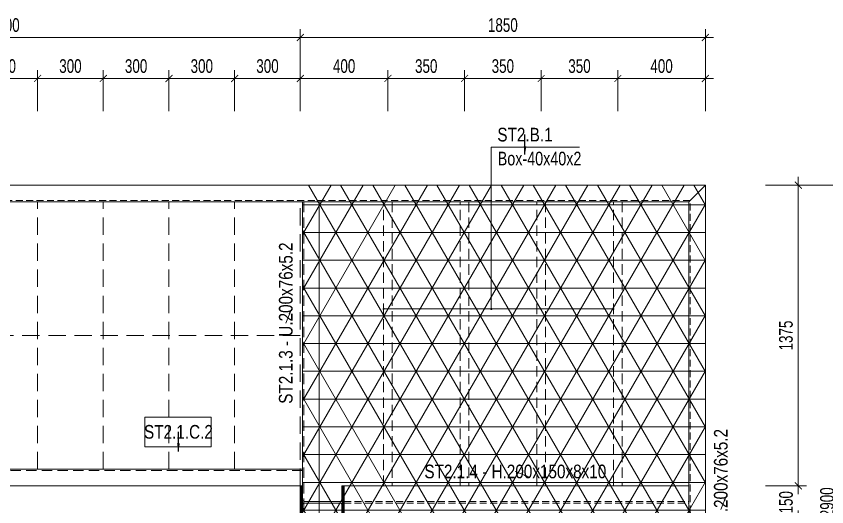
# Model space of a CAD drawing. Header units: millimetres. Extents: x 80771 to 163038, y -101774 to -59328.
# Drawn here: x 105800 to 109502, y -69117 to -66874 of the extents above; entities that cross this region are included whole.
import ezdxf
from ezdxf.enums import TextEntityAlignment as Align

# ---------------------------------------------------------------- set-up
doc = ezdxf.new("R2010")
doc.units = ezdxf.units.MM
doc.linetypes.add('HIDDEN2', pattern=[4.7625, 3.175, -1.5875])
for name, color, linetype, lineweight in [('$0$NDC_S_ANNO', 7, 'Continuous', 20), ('$0$NDC_S_DIM', 1, 'Continuous', 15), ('NDC_S-ANNO', 7, 'Continuous', 20), ('NDC_S-BEAM-NAME-VERT', 7, 'Continuous', 20), ('NDC_S-BEAM-STEL', 30, 'HIDDEN2', 18), ('NDC_S-COLS-NAME', 7, 'Continuous', 20), ('NDC_S-COLS-STEL', 2, 'Continuous', 20), ('NDC_S-DIMS', 1, 'Continuous', 15), ('NDC_S-HIDN', 8, 'HIDDEN2', 13), ('NDC_S-MARK', 1, 'Continuous', 15), ('NDC_S-TEXT-VIE', 7, 'Continuous', 20), ('NDC_S_BEAM NAME', 7, 'Continuous', 9), ('NDC_S_CONTINUOUS', 3, 'Continuous', 20), ('NDC_S_DIM', 1, 'Continuous', 15), ('NDC_S_HATCH MATERIAL', 8, 'Continuous', 13)]:
    doc.layers.add(name, color=color, linetype=linetype, lineweight=lineweight)
doc.styles.add('$0$ARIAL', font='arial.ttf', dxfattribs={"width": 0.8})
doc.styles.add('$0$NDC_DIM', font='', dxfattribs={"width": 0.75})
doc.styles.add('ARIAL', font='arial.ttf', dxfattribs={"width": 0.8})
doc.styles.add('NDC_ARIAL', font='arial.ttf', dxfattribs={"width": 0.85})
doc.styles.add('NDC_DIM', font='', dxfattribs={"width": 0.75})
doc.styles.get('$0$NDC_DIM').set_extended_font_data('Dotum')
doc.styles.get('NDC_DIM').set_extended_font_data('Dotum')
doc.dimstyles.new('$0$NDC_dim_iso', dxfattribs={"dimtxt": 2.5, "dimasz": 1, "dimexe": 1.5, "dimexo": 2.5, "dimgap": 1, "dimtad": 1, "dimdec": 0, "dimzin": 0, "dimdsep": 46, "dimtxsty": '$0$NDC_DIM', "dimblk": '$0$DIMMARK', "dimcen": 0.09, "dimdle": 1.2, "dimclrd": 1, "dimclre": 1, "dimclrt": 3, "dimadec": 0, "dimazin": 0, "dimtfac": 1, "dimtdec": 0, "dimtix": 1, "dimtofl": 0, "dimtmove": 0, "dimatfit": 3, "dimfxl": 8, "dimfxlon": 1, "dimtolj": 1, "dimtzin": 0, "dimarcsym": 0})
doc.dimstyles.new('NDC_dim_25', dxfattribs={"dimscale": 25, "dimtxt": 2.5, "dimasz": 1.5, "dimexe": 1.5, "dimexo": 2.5, "dimgap": 1, "dimtad": 1, "dimdec": 0, "dimrnd": 0.001, "dimzin": 0, "dimdsep": 46, "dimtxsty": 'NDC_DIM', "dimblk": 'DIMMARK', "dimcen": 0, "dimdle": 1.2, "dimclrd": 256, "dimclre": 256, "dimclrt": 3, "dimadec": 0, "dimazin": 0, "dimtfac": 1, "dimtdec": 0, "dimtix": 1, "dimtofl": 0, "dimtmove": 2, "dimatfit": 3, "dimfxl": 6, "dimfxlon": 1, "dimtolj": 1, "dimtzin": 0, "dimlwd": -1, "dimlwe": -1, "dimarcsym": 0})
doc.dimstyles.new('NDC_dim_iso', dxfattribs={"dimtxt": 2.5, "dimasz": 1.5, "dimexe": 1.5, "dimexo": 1.5, "dimgap": 1, "dimtad": 1, "dimdec": 0, "dimrnd": 0.001, "dimzin": 0, "dimdsep": 46, "dimtxsty": 'NDC_DIM', "dimblk": 'DIMMARK', "dimcen": 0, "dimdle": 1.2, "dimclrd": 256, "dimclre": 256, "dimclrt": 3, "dimadec": 0, "dimazin": 0, "dimtfac": 1, "dimtdec": 0, "dimtix": 1, "dimtofl": 0, "dimtmove": 2, "dimatfit": 3, "dimfxl": 6, "dimfxlon": 1, "dimtolj": 1, "dimtzin": 0, "dimlwd": -1, "dimlwe": -1, "dimarcsym": 0})

# ---------------------------------------------------------------- blocks, each defined once
blk = doc.blocks.new('DIMMARK')
at = {"layer": 'NDC_S_DIM', "color": 1}
blk.add_line((-1.5, 0), (1, 0), dxfattribs=at)
at = {"layer": 'NDC_S_DIM', "color": 2, "const_width": 0.1}
blk.add_lwpolyline([(-0.424, -0.424), (0.424, 0.424)], dxfattribs=at)
blk = doc.blocks.new('*D510')
at = {"layer": 'Defpoints', "color": 0, "transparency": 16777216}
for p in [(108947.2, -69021.4), (109371.8, -69021.4), (108947.2, -69171.4)]:
    blk.add_point(p, dxfattribs=at)
at = {"layer": 'NDC_S_DIM', "transparency": 16777216}
for p, q in [((109371.8, -68983.9), (109371.8, -68946.4)), ((109221.8, -69021.4), (109409.3, -69021.4)), ((109221.8, -69171.4), (109409.3, -69171.4)), ((109371.8, -69208.9), (109371.8, -69246.4))]:
    blk.add_line(p, q, dxfattribs=at)
at = {"layer": 'NDC_S_DIM', "transparency": 16777216, "xscale": 37.5, "yscale": 37.5, "zscale": 37.5}
for p, rotation in [((109371.8, -69021.4), 270), ((109371.8, -69171.4), 90)]:
    blk.add_blockref('DIMMARK', p, dxfattribs=dict(at, rotation=rotation))
at = {"layer": 'NDC_S_DIM', "color": 3, "transparency": 16777216, "insert": (109315.5, -69096.4), "char_height": 62.5, "attachment_point": 5, "rotation": 90, "style": 'NDC_DIM'}
blk.add_mtext('\\A1;150', dxfattribs=at)
blk = doc.blocks.new('*D511')
at = {"layer": 'Defpoints', "color": 0, "transparency": 16777216}
for p in [(108947.2, -67646.4), (109371.8, -67646.4), (108947.2, -69021.4)]:
    blk.add_point(p, dxfattribs=at)
at = {"layer": 'NDC_S_DIM', "transparency": 16777216}
for p, q in [((109221.8, -67646.4), (109409.3, -67646.4)), ((109371.8, -68983.9), (109371.8, -67683.9)), ((109221.8, -69021.4), (109409.3, -69021.4))]:
    blk.add_line(p, q, dxfattribs=at)
at = {"layer": 'NDC_S_DIM', "transparency": 16777216, "xscale": 37.5, "yscale": 37.5, "zscale": 37.5}
for p, rotation in [((109371.8, -67646.4), 90), ((109371.8, -69021.4), 270)]:
    blk.add_blockref('DIMMARK', p, dxfattribs=dict(at, rotation=rotation))
at = {"layer": 'NDC_S_DIM', "color": 3, "transparency": 16777216, "insert": (109315.5, -68333.9), "char_height": 62.5, "attachment_point": 5, "rotation": 90, "style": 'NDC_DIM'}
blk.add_mtext('\\A1;1375', dxfattribs=at)
blk = doc.blocks.new('*D512')
at = {"layer": 'Defpoints', "color": 0, "transparency": 16777216}
for p in [(108947.2, -67646.4), (109559.3, -67646.4), (108947.2, -70546.4)]:
    blk.add_point(p, dxfattribs=at)
at = {"layer": 'NDC_S_DIM', "transparency": 16777216}
for p, q in [((109409.3, -67646.4), (109596.8, -67646.4)), ((109559.3, -70508.9), (109559.3, -67683.9)), ((109409.3, -70546.4), (109596.8, -70546.4))]:
    blk.add_line(p, q, dxfattribs=at)
at = {"layer": 'NDC_S_DIM', "transparency": 16777216, "xscale": 37.5, "yscale": 37.5, "zscale": 37.5}
for p, rotation in [((109559.3, -67646.4), 90), ((109559.3, -70546.4), 270)]:
    blk.add_blockref('DIMMARK', p, dxfattribs=dict(at, rotation=rotation))
at = {"layer": 'NDC_S_DIM', "color": 3, "transparency": 16777216, "insert": (109503, -69096.4), "char_height": 62.5, "attachment_point": 5, "rotation": 90, "style": 'NDC_DIM'}
blk.add_mtext('\\A1;2900', dxfattribs=at)
blk = doc.blocks.new('*D518')
at = {"layer": 'Defpoints', "color": 0, "transparency": 16777216}
for p in [(107097.2, -66970.9), (104397.2, -67646.4), (107097.2, -67646.4)]:
    blk.add_point(p, dxfattribs=at)
at = {"layer": 'NDC_S_DIM', "transparency": 16777216}
for p, q in [((104397.2, -67120.9), (104397.2, -66933.4)), ((107097.2, -67120.9), (107097.2, -66933.4)), ((104434.7, -66970.9), (107059.7, -66970.9))]:
    blk.add_line(p, q, dxfattribs=at)
at = {"layer": 'NDC_S_DIM', "transparency": 16777216, "xscale": 37.5, "yscale": 37.5, "zscale": 37.5, "rotation": 180}
blk.add_blockref('DIMMARK', (104397.2, -66970.9), dxfattribs=at)
at = {"layer": 'NDC_S_DIM', "transparency": 16777216, "xscale": 37.5, "yscale": 37.5, "zscale": 37.5}
blk.add_blockref('DIMMARK', (107097.2, -66970.9), dxfattribs=at)
at = {"layer": 'NDC_S_DIM', "color": 3, "transparency": 16777216, "insert": (105747.2, -66914.6), "char_height": 62.5, "attachment_point": 5, "style": 'NDC_DIM'}
blk.add_mtext('\\A1;2700', dxfattribs=at)
blk = doc.blocks.new('*D519')
at = {"layer": 'Defpoints', "color": 0, "transparency": 16777216}
for p in [(108947.2, -66970.9), (107097.2, -67646.4), (108947.2, -67646.4)]:
    blk.add_point(p, dxfattribs=at)
at = {"layer": 'NDC_S_DIM', "transparency": 16777216}
for p, q in [((107097.2, -67120.9), (107097.2, -66933.4)), ((108947.2, -67120.9), (108947.2, -66933.4)), ((107134.7, -66970.9), (108909.7, -66970.9))]:
    blk.add_line(p, q, dxfattribs=at)
at = {"layer": 'NDC_S_DIM', "transparency": 16777216, "xscale": 37.5, "yscale": 37.5, "zscale": 37.5, "rotation": 180}
blk.add_blockref('DIMMARK', (107097.2, -66970.9), dxfattribs=at)
at = {"layer": 'NDC_S_DIM', "transparency": 16777216, "xscale": 37.5, "yscale": 37.5, "zscale": 37.5}
blk.add_blockref('DIMMARK', (108947.2, -66970.9), dxfattribs=at)
at = {"layer": 'NDC_S_DIM', "color": 3, "transparency": 16777216, "insert": (108022.2, -66914.6), "char_height": 62.5, "attachment_point": 5, "style": 'NDC_DIM'}
blk.add_mtext('\\A1;1850', dxfattribs=at)
blk = doc.blocks.new('*D529')
at = {"layer": 'Defpoints', "color": 0, "transparency": 16777216}
for p in [(105897.2, -67158.4), (105597.2, -67646.4), (105897.2, -67646.4)]:
    blk.add_point(p, dxfattribs=at)
at = {"layer": 'NDC_S_DIM', "transparency": 16777216}
for p, q in [((105597.2, -67308.4), (105597.2, -67120.9)), ((105897.2, -67308.4), (105897.2, -67120.9)), ((105634.7, -67158.4), (105859.7, -67158.4))]:
    blk.add_line(p, q, dxfattribs=at)
at = {"layer": 'NDC_S_DIM', "transparency": 16777216, "xscale": 37.5, "yscale": 37.5, "zscale": 37.5, "rotation": 180}
blk.add_blockref('DIMMARK', (105597.2, -67158.4), dxfattribs=at)
at = {"layer": 'NDC_S_DIM', "transparency": 16777216, "xscale": 37.5, "yscale": 37.5, "zscale": 37.5}
blk.add_blockref('DIMMARK', (105897.2, -67158.4), dxfattribs=at)
at = {"layer": 'NDC_S_DIM', "color": 3, "transparency": 16777216, "insert": (105747.2, -67102.1), "char_height": 62.5, "attachment_point": 5, "style": 'NDC_DIM'}
blk.add_mtext('\\A1;300', dxfattribs=at)
blk = doc.blocks.new('*D530')
at = {"layer": 'Defpoints', "color": 0, "transparency": 16777216}
for p in [(106197.2, -67158.4), (105897.2, -67646.4), (106197.2, -67646.4)]:
    blk.add_point(p, dxfattribs=at)
at = {"layer": 'NDC_S_DIM', "transparency": 16777216}
for p, q in [((105897.2, -67308.4), (105897.2, -67120.9)), ((106197.2, -67308.4), (106197.2, -67120.9)), ((105934.7, -67158.4), (106159.7, -67158.4))]:
    blk.add_line(p, q, dxfattribs=at)
at = {"layer": 'NDC_S_DIM', "transparency": 16777216, "xscale": 37.5, "yscale": 37.5, "zscale": 37.5, "rotation": 180}
blk.add_blockref('DIMMARK', (105897.2, -67158.4), dxfattribs=at)
at = {"layer": 'NDC_S_DIM', "transparency": 16777216, "xscale": 37.5, "yscale": 37.5, "zscale": 37.5}
blk.add_blockref('DIMMARK', (106197.2, -67158.4), dxfattribs=at)
at = {"layer": 'NDC_S_DIM', "color": 3, "transparency": 16777216, "insert": (106047.2, -67102.1), "char_height": 62.5, "attachment_point": 5, "style": 'NDC_DIM'}
blk.add_mtext('\\A1;300', dxfattribs=at)
blk = doc.blocks.new('*D531')
at = {"layer": 'Defpoints', "color": 0, "transparency": 16777216}
for p in [(106497.2, -67158.4), (106197.2, -67646.4), (106497.2, -67646.4)]:
    blk.add_point(p, dxfattribs=at)
at = {"layer": 'NDC_S_DIM', "transparency": 16777216}
for p, q in [((106197.2, -67308.4), (106197.2, -67120.9)), ((106497.2, -67308.4), (106497.2, -67120.9)), ((106234.7, -67158.4), (106459.7, -67158.4))]:
    blk.add_line(p, q, dxfattribs=at)
at = {"layer": 'NDC_S_DIM', "transparency": 16777216, "xscale": 37.5, "yscale": 37.5, "zscale": 37.5, "rotation": 180}
blk.add_blockref('DIMMARK', (106197.2, -67158.4), dxfattribs=at)
at = {"layer": 'NDC_S_DIM', "transparency": 16777216, "xscale": 37.5, "yscale": 37.5, "zscale": 37.5}
blk.add_blockref('DIMMARK', (106497.2, -67158.4), dxfattribs=at)
at = {"layer": 'NDC_S_DIM', "color": 3, "transparency": 16777216, "insert": (106347.2, -67102.1), "char_height": 62.5, "attachment_point": 5, "style": 'NDC_DIM'}
blk.add_mtext('\\A1;300', dxfattribs=at)
blk = doc.blocks.new('*D532')
at = {"layer": 'Defpoints', "color": 0, "transparency": 16777216}
for p in [(106797.2, -67158.4), (106497.2, -67646.4), (106797.2, -67646.4)]:
    blk.add_point(p, dxfattribs=at)
at = {"layer": 'NDC_S_DIM', "transparency": 16777216}
for p, q in [((106497.2, -67308.4), (106497.2, -67120.9)), ((106797.2, -67308.4), (106797.2, -67120.9)), ((106534.7, -67158.4), (106759.7, -67158.4))]:
    blk.add_line(p, q, dxfattribs=at)
at = {"layer": 'NDC_S_DIM', "transparency": 16777216, "xscale": 37.5, "yscale": 37.5, "zscale": 37.5, "rotation": 180}
blk.add_blockref('DIMMARK', (106497.2, -67158.4), dxfattribs=at)
at = {"layer": 'NDC_S_DIM', "transparency": 16777216, "xscale": 37.5, "yscale": 37.5, "zscale": 37.5}
blk.add_blockref('DIMMARK', (106797.2, -67158.4), dxfattribs=at)
at = {"layer": 'NDC_S_DIM', "color": 3, "transparency": 16777216, "insert": (106647.2, -67102.1), "char_height": 62.5, "attachment_point": 5, "style": 'NDC_DIM'}
blk.add_mtext('\\A1;300', dxfattribs=at)
blk = doc.blocks.new('*D533')
at = {"layer": 'Defpoints', "color": 0, "transparency": 16777216}
for p in [(107497.2, -67158.4), (107097.2, -67646.4), (107497.2, -67646.4)]:
    blk.add_point(p, dxfattribs=at)
at = {"layer": 'NDC_S_DIM', "transparency": 16777216}
for p, q in [((107097.2, -67308.4), (107097.2, -67120.9)), ((107497.2, -67308.4), (107497.2, -67120.9)), ((107134.7, -67158.4), (107459.7, -67158.4))]:
    blk.add_line(p, q, dxfattribs=at)
at = {"layer": 'NDC_S_DIM', "transparency": 16777216, "xscale": 37.5, "yscale": 37.5, "zscale": 37.5, "rotation": 180}
blk.add_blockref('DIMMARK', (107097.2, -67158.4), dxfattribs=at)
at = {"layer": 'NDC_S_DIM', "transparency": 16777216, "xscale": 37.5, "yscale": 37.5, "zscale": 37.5}
blk.add_blockref('DIMMARK', (107497.2, -67158.4), dxfattribs=at)
at = {"layer": 'NDC_S_DIM', "color": 3, "transparency": 16777216, "insert": (107297.2, -67102.1), "char_height": 62.5, "attachment_point": 5, "style": 'NDC_DIM'}
blk.add_mtext('\\A1;400', dxfattribs=at)
blk = doc.blocks.new('*D534')
at = {"layer": 'Defpoints', "color": 0, "transparency": 16777216}
for p in [(107847.2, -67158.4), (107497.2, -67646.4), (107847.2, -67646.4)]:
    blk.add_point(p, dxfattribs=at)
at = {"layer": 'NDC_S_DIM', "transparency": 16777216}
for p, q in [((107497.2, -67308.4), (107497.2, -67120.9)), ((107847.2, -67308.4), (107847.2, -67120.9)), ((107534.7, -67158.4), (107809.7, -67158.4))]:
    blk.add_line(p, q, dxfattribs=at)
at = {"layer": 'NDC_S_DIM', "transparency": 16777216, "xscale": 37.5, "yscale": 37.5, "zscale": 37.5, "rotation": 180}
blk.add_blockref('DIMMARK', (107497.2, -67158.4), dxfattribs=at)
at = {"layer": 'NDC_S_DIM', "transparency": 16777216, "xscale": 37.5, "yscale": 37.5, "zscale": 37.5}
blk.add_blockref('DIMMARK', (107847.2, -67158.4), dxfattribs=at)
at = {"layer": 'NDC_S_DIM', "color": 3, "transparency": 16777216, "insert": (107672.2, -67102.1), "char_height": 62.5, "attachment_point": 5, "style": 'NDC_DIM'}
blk.add_mtext('\\A1;350', dxfattribs=at)
blk = doc.blocks.new('*D535')
at = {"layer": 'Defpoints', "color": 0, "transparency": 16777216}
for p in [(108197.2, -67158.4), (107847.2, -67646.4), (108197.2, -67646.4)]:
    blk.add_point(p, dxfattribs=at)
at = {"layer": 'NDC_S_DIM', "transparency": 16777216}
for p, q in [((107847.2, -67308.4), (107847.2, -67120.9)), ((108197.2, -67308.4), (108197.2, -67120.9)), ((107884.7, -67158.4), (108159.7, -67158.4))]:
    blk.add_line(p, q, dxfattribs=at)
at = {"layer": 'NDC_S_DIM', "transparency": 16777216, "xscale": 37.5, "yscale": 37.5, "zscale": 37.5, "rotation": 180}
blk.add_blockref('DIMMARK', (107847.2, -67158.4), dxfattribs=at)
at = {"layer": 'NDC_S_DIM', "transparency": 16777216, "xscale": 37.5, "yscale": 37.5, "zscale": 37.5}
blk.add_blockref('DIMMARK', (108197.2, -67158.4), dxfattribs=at)
at = {"layer": 'NDC_S_DIM', "color": 3, "transparency": 16777216, "insert": (108022.2, -67102.1), "char_height": 62.5, "attachment_point": 5, "style": 'NDC_DIM'}
blk.add_mtext('\\A1;350', dxfattribs=at)
blk = doc.blocks.new('*D536')
at = {"layer": 'Defpoints', "color": 0, "transparency": 16777216}
for p in [(108547.2, -67158.4), (108197.2, -67646.4), (108547.2, -67646.4)]:
    blk.add_point(p, dxfattribs=at)
at = {"layer": 'NDC_S_DIM', "transparency": 16777216}
for p, q in [((108197.2, -67308.4), (108197.2, -67120.9)), ((108547.2, -67308.4), (108547.2, -67120.9)), ((108234.7, -67158.4), (108509.7, -67158.4))]:
    blk.add_line(p, q, dxfattribs=at)
at = {"layer": 'NDC_S_DIM', "transparency": 16777216, "xscale": 37.5, "yscale": 37.5, "zscale": 37.5, "rotation": 180}
blk.add_blockref('DIMMARK', (108197.2, -67158.4), dxfattribs=at)
at = {"layer": 'NDC_S_DIM', "transparency": 16777216, "xscale": 37.5, "yscale": 37.5, "zscale": 37.5}
blk.add_blockref('DIMMARK', (108547.2, -67158.4), dxfattribs=at)
at = {"layer": 'NDC_S_DIM', "color": 3, "transparency": 16777216, "insert": (108372.2, -67102.1), "char_height": 62.5, "attachment_point": 5, "style": 'NDC_DIM'}
blk.add_mtext('\\A1;350', dxfattribs=at)
blk = doc.blocks.new('*D537')
at = {"layer": 'Defpoints', "color": 0, "transparency": 16777216}
for p in [(108947.2, -67158.4), (108547.2, -67646.4), (108947.2, -67646.4)]:
    blk.add_point(p, dxfattribs=at)
at = {"layer": 'NDC_S_DIM', "transparency": 16777216}
for p, q in [((108547.2, -67308.4), (108547.2, -67120.9)), ((108947.2, -67308.4), (108947.2, -67120.9)), ((108584.7, -67158.4), (108909.7, -67158.4))]:
    blk.add_line(p, q, dxfattribs=at)
at = {"layer": 'NDC_S_DIM', "transparency": 16777216, "xscale": 37.5, "yscale": 37.5, "zscale": 37.5, "rotation": 180}
blk.add_blockref('DIMMARK', (108547.2, -67158.4), dxfattribs=at)
at = {"layer": 'NDC_S_DIM', "transparency": 16777216, "xscale": 37.5, "yscale": 37.5, "zscale": 37.5}
blk.add_blockref('DIMMARK', (108947.2, -67158.4), dxfattribs=at)
at = {"layer": 'NDC_S_DIM', "color": 3, "transparency": 16777216, "insert": (108747.2, -67102.1), "char_height": 62.5, "attachment_point": 5, "style": 'NDC_DIM'}
blk.add_mtext('\\A1;400', dxfattribs=at)
blk = doc.blocks.new('$0$DIMMARK')
at = {"layer": '$0$NDC_S_DIM', "color": 1}
blk.add_line((-1.5, 0), (1, 0), dxfattribs=at)
at = {"layer": '$0$NDC_S_DIM', "color": 2, "const_width": 0.1}
blk.add_lwpolyline([(-0.42, -0.42), (0.42, 0.42)], dxfattribs=at)
blk = doc.blocks.new('*U98')
for p, q in [((0.65, 7.48), (-1.87, 7.48)), ((1.52, 7.48), (4.04, 7.48)), ((0.93, 7.2), (0.93, 0.67)), ((1.24, 7.2), (1.24, 0.67)), ((0.65, 0.39), (-1.87, 0.39)), ((1.52, 0.39), (4.04, 0.39))]:
    blk.add_line(p, q)
for points in [[(4.04, 7.48), (4.04, 7.87), (-1.87, 7.87), (-1.87, 7.48)], [(-1.87, 0.39), (-1.87, 0), (4.04, 0), (4.04, 0.39)]]:
    blk.add_lwpolyline(points)
for centre, start, end in [((0.65, 7.2), 360, 450), ((1.52, 7.2), 90, 180), ((0.65, 0.67), 270, 360), ((1.52, 0.67), 180, 270)]:
    blk.add_arc(centre, 0.276, start, end)
blk = doc.blocks.new('*D383')
at = {"layer": 'Defpoints', "color": 0, "transparency": 16777216}
for p in [(107097.2, -67158.4), (106797.2, -67646.4), (107097.2, -67646.4)]:
    blk.add_point(p, dxfattribs=at)
at = {"layer": 'NDC_S_DIM', "transparency": 16777216}
for p, q in [((106797.2, -67308.4), (106797.2, -67120.9)), ((107097.2, -67308.4), (107097.2, -67120.9)), ((106834.7, -67158.4), (107059.7, -67158.4))]:
    blk.add_line(p, q, dxfattribs=at)
at = {"layer": 'NDC_S_DIM', "transparency": 16777216, "xscale": 37.5, "yscale": 37.5, "zscale": 37.5, "rotation": 180}
blk.add_blockref('DIMMARK', (106797.2, -67158.4), dxfattribs=at)
at = {"layer": 'NDC_S_DIM', "transparency": 16777216, "xscale": 37.5, "yscale": 37.5, "zscale": 37.5}
blk.add_blockref('DIMMARK', (107097.2, -67158.4), dxfattribs=at)
at = {"layer": 'NDC_S_DIM', "color": 3, "transparency": 16777216, "insert": (106947.2, -67102.1), "char_height": 62.5, "attachment_point": 5, "style": 'NDC_DIM'}
blk.add_mtext('\\A1;300', dxfattribs=at)
blk = doc.blocks.new('*U6')
at = {"layer": '$0$NDC_S_ANNO', "ltscale": 0.8, "style": '$0$ARIAL', "width": 0.8}
blk.add_attdef('TEN', text='', height=2.5, dxfattribs=at).set_placement((-2.58, 1.03), align=Align.MIDDLE_CENTER)
at = {"layer": '$0$NDC_S_ANNO', "ltscale": 0.8, "style": '$0$ARIAL', "width": 0.8, "flags": 1}
blk.add_attdef('CHU_THICH', text='', height=2.5, dxfattribs=at).set_placement((0, 0), align=Align.MIDDLE_CENTER)
at = {"layer": 'Defpoints'}
blk.add_leader([(0, 0), (-2.58, 1.03)], dimstyle='$0$NDC_dim_iso', override={"dimgap": 0.625, "dimtad": 0}, dxfattribs=at)
blk = doc.blocks.new('*U9')
at = {"layer": 'NDC_S-ANNO', "ltscale": 0.8, "style": 'ARIAL', "width": 0.8}
blk.add_attdef('TEN', text='', height=2.5, dxfattribs=at).set_placement((0, 3.63), align=Align.MIDDLE_CENTER)
at = {"layer": 'NDC_S-ANNO', "ltscale": 0.8, "style": 'ARIAL', "width": 0.8, "flags": 1}
blk.add_attdef('CHU_THICH', text='', height=2.5, dxfattribs=at).set_placement((0, 0), align=Align.MIDDLE_CENTER)
at = {"layer": 'Defpoints'}
blk.add_leader([(0, 0), (0, 3.63)], dimstyle='NDC_dim_iso', override={"dimgap": 0.625, "dimtad": 0}, dxfattribs=at)

msp = doc.modelspace()

# ---------------------------------------------------------------- hatches: boundary and pattern name
at = {"layer": 'NDC_S_HATCH MATERIAL'}
h = msp.add_hatch(dxfattribs=at)
h.set_pattern_fill('NET3', color=256, scale=40)
h.set_pattern_definition([(0, (168924.54, -24809.66), (0, 127), []), (60, (168924.54, -24809.66), (-109.98523, 63.5), []), (120, (168924.54, -24809.66), (-109.98523, -63.5), [])])
h.paths.add_polyline_path([(107107.2, -67646.4), (108947.2, -67646.4), (108947.2, -70546.4), (107107.2, -70546.4)])
h = msp.add_hatch(dxfattribs=at)
h.set_pattern_fill('ANSI31', color=256)
h.set_pattern_definition([(45, (163960.6646, -24254.0282), (-2.24506403, 2.24506403), [])])
edge = h.paths.add_edge_path()
edge.add_line((107107.2, -69171.4), (107097.2, -69171.4))
edge.add_line((107097.2, -69171.4), (107097.2, -69021.4))
edge.add_line((107097.2, -69021.4), (107107.2, -69021.4))
edge = h.paths.add_edge_path()
edge.add_line((107280.2, -69100.4), (107114.2, -69100.4))
edge = h.paths.add_edge_path()
edge.add_line((107280.2, -69092.4), (107114.2, -69092.4))
edge = h.paths.add_edge_path(flags=16)
edge.add_line((107107.2, -69107.4), (107107.2, -69171.4))
edge = h.paths.add_edge_path()
edge.add_line((107287.2, -69107.4), (107287.2, -69171.4))
edge = h.paths.add_edge_path(flags=16)
edge.add_line((107107.2, -69085.4), (107107.2, -69021.4))
edge = h.paths.add_edge_path()
edge.add_line((107287.2, -69085.4), (107287.2, -69021.4))
edge = h.paths.add_edge_path()
edge.add_line((107287.2, -69021.4), (107297.2, -69021.4))
edge.add_line((107297.2, -69021.4), (107297.2, -69171.4))
edge.add_line((107297.2, -69171.4), (107287.2, -69171.4))
edge = h.paths.add_edge_path()
edge.add_arc((107114.2, -69107.4), 7.01, 90, 180)
edge = h.paths.add_edge_path()
edge.add_arc((107114.2, -69085.4), 7.01, 180, 270)
edge = h.paths.add_edge_path()
edge.add_arc((107280.2, -69107.4), 7.01, 0, 90)
edge = h.paths.add_edge_path()
edge.add_arc((107280.2, -69085.4), 7.01, 270, 360)

# ---------------------------------------------------------------- linework, layer by layer
at = {"layer": 'NDC_S-BEAM-STEL', "ltscale": 15}
msp.add_line((107113.2, -67722.4), (107113.2, -70470.4), dxfattribs=at)
for points in [[(107477.2, -67722.4), (107517.2, -67722.4), (107517.2, -69021.4), (107477.2, -69021.4)], [(107827.2, -67722.4), (107867.2, -67722.4), (107867.2, -69021.4), (107827.2, -69021.4)], [(108177.2, -67722.4), (108217.2, -67722.4), (108217.2, -69021.4), (108177.2, -69021.4)], [(108527.2, -67722.4), (108567.2, -67722.4), (108567.2, -69021.4), (108527.2, -69021.4)]]:
    msp.add_lwpolyline(points, close=True, dxfattribs=at)
msp.add_lwpolyline([(107107.2, -68951.4), (104387.2, -68951.4)], dxfattribs=at)
at = {"layer": 'NDC_S-HIDN', "ltscale": 25}
for p, q in [((105897.2, -68945.4), (105897.2, -67722.4)), ((106197.2, -68945.4), (106197.2, -67722.4)), ((106497.2, -68945.4), (106497.2, -67722.4)), ((106797.2, -68945.4), (106797.2, -67722.4)), ((107097.2, -69021.4), (107097.2, -67722.4))]:
    msp.add_line(p, q, dxfattribs=at)
at = {"layer": 'NDC_S-HIDN', "ltscale": 10}
for p, q in [((107297.2, -69092.4), (108871.2, -69092.4)), ((107297.2, -69100.4), (108871.2, -69100.4))]:
    msp.add_line(p, q, dxfattribs=at)
at = {"layer": 'NDC_S-HIDN', "ltscale": 25}
for points in [[(107107.2, -67646.4), (108947.2, -67646.4), (108947.2, -70546.4), (107107.2, -70546.4), (107107.2, -69021.4)], [(107097.2, -68333.9), (104397.2, -68333.9)]]:
    msp.add_lwpolyline(points, dxfattribs=at)
at = {"layer": 'NDC_S-HIDN', "ltscale": 10}
msp.add_lwpolyline([(104556.7, -70476.4), (108877.2, -70476.4), (108877.2, -67716.4), (102617.2, -67716.4), (102617.2, -70476.4), (104515.6, -70476.4)], dxfattribs=at)
at = {"layer": 'NDC_S-MARK'}
msp.add_lwpolyline([(106387.4, -68707.2), (106690.7, -68707.2), (106690.7, -68842.8), (106387.4, -68842.8)], close=True, dxfattribs=at)
at = {"layer": 'NDC_S_CONTINUOUS'}
for p, q in [((108947.2, -67646.4), (102547.2, -67646.4)), ((108871.2, -67722.4), (108947.2, -67646.4)), ((108947.2, -70546.4), (108947.2, -67646.4)), ((108871.2, -67722.4), (102623.2, -67722.4)), ((107107.2, -67722.4), (107107.2, -70470.4)), ((107183.2, -67722.4), (107183.2, -70470.4)), ((108871.2, -70470.4), (108871.2, -67722.4)), ((107297.2, -69021.4), (108871.2, -69021.4))]:
    msp.add_line(p, q, dxfattribs=at)
for points in [[(107107.2, -68945.4), (104387.2, -68945.4)], [(107107.2, -69021.4), (104387.2, -69021.4)]]:
    msp.add_lwpolyline(points, dxfattribs=at)

# ---------------------------------------------------------------- block references
at = {"layer": 'NDC_S-BEAM-NAME-VERT', "xscale": 24.99999999999998, "yscale": 24.99999999999998, "zscale": 24.99999999999998}
msp.add_blockref('*U9', (108123.3, -67505.9), dxfattribs=at).add_auto_attribs({'TEN': 'ST2.B.1'})
at = {"layer": 'NDC_S-COLS-NAME', "xscale": 25.00000000000031, "yscale": 25.00000000000031, "zscale": 25.00000000000031}
msp.add_blockref('*U9', (106540.5, -68865), dxfattribs=at).add_auto_attribs({'TEN': 'ST2.1.C.2'})
at = {"layer": 'NDC_S-COLS-STEL', "xscale": -25.40000000000001, "yscale": 25.40000000000001, "zscale": 25.4, "rotation": 270}
msp.add_blockref('*U98', (107097.2, -69123.9), dxfattribs=at)
at = {"layer": 'NDC_S_BEAM NAME', "xscale": 25, "yscale": 25, "zscale": 25, "rotation": 90}
for p, values in [((107056.4, -68212.6), {'TEN': 'ST2.1.3 - U.200x76x5.2'}), ((109043.3, -69065.6), {'TEN': 'ST2.1.5 - U.200x76x5.2'})]:
    msp.add_blockref('*U6', p, dxfattribs=at).add_auto_attribs(values)
at = {"layer": 'NDC_S_BEAM NAME', "xscale": 25, "yscale": 25, "zscale": 25}
msp.add_blockref('*U6', (108143.7, -68981.3), dxfattribs=at).add_auto_attribs({'TEN': 'ST2.1.4 - H.200x150x8x10'})

# ---------------------------------------------------------------- texts
at = {"layer": 'NDC_S-TEXT-VIE', "style": 'NDC_ARIAL', "width": 0.75}
msp.add_text('Box-40x40x2', height=62.5, dxfattribs=at).set_placement((107998.8, -67524.5), align=Align.MIDDLE_LEFT)

# ---------------------------------------------------------------- dimensions: what is measured, and where the dimension line sits
at = {"layer": 'NDC_S_DIM'}
for base, p1, p2, picture, middle in [((107097.2, -66970.9), (104397.2, -67646.4), (107097.2, -67646.4), '*D518', (105747.2, -66914.6)), ((108947.2, -66970.9), (107097.2, -67646.4), (108947.2, -67646.4), '*D519', (108022.2, -66914.6)), ((105897.2, -67158.4), (105597.2, -67646.4), (105897.2, -67646.4), '*D529', (105747.2, -67102.1)), ((106197.2, -67158.4), (105897.2, -67646.4), (106197.2, -67646.4), '*D530', (106047.2, -67102.1)), ((106497.2, -67158.4), (106197.2, -67646.4), (106497.2, -67646.4), '*D531', (106347.2, -67102.1)), ((106797.2, -67158.4), (106497.2, -67646.4), (106797.2, -67646.4), '*D532', (106647.2, -67102.1)), ((107097.2, -67158.4), (106797.2, -67646.4), (107097.2, -67646.4), '*D383', (106947.2, -67102.1)), ((107497.2, -67158.4), (107097.2, -67646.4), (107497.2, -67646.4), '*D533', (107297.2, -67102.1)), ((107847.2, -67158.4), (107497.2, -67646.4), (107847.2, -67646.4), '*D534', (107672.2, -67102.1)), ((108197.2, -67158.4), (107847.2, -67646.4), (108197.2, -67646.4), '*D535', (108022.2, -67102.1)), ((108547.2, -67158.4), (108197.2, -67646.4), (108547.2, -67646.4), '*D536', (108372.2, -67102.1)), ((108947.2, -67158.4), (108547.2, -67646.4), (108947.2, -67646.4), '*D537', (108747.2, -67102.1))]:
    dim = msp.add_linear_dim(base=base, p1=p1, p2=p2, dimstyle='NDC_dim_25', dxfattribs=at)
    dim.commit()
    dim.dimension.update_dxf_attribs({"geometry": picture, "text_midpoint": middle})
for base, p1, p2, picture, middle in [((109371.8, -67646.4), (108947.2, -69021.4), (108947.2, -67646.4), '*D511', (109315.5, -68333.9)), ((109559.3, -67646.4), (108947.2, -70546.4), (108947.2, -67646.4), '*D512', (109503, -69096.4)), ((109371.8, -69021.4), (108947.2, -69171.4), (108947.2, -69021.4), '*D510', (109315.5, -69096.4))]:
    dim = msp.add_linear_dim(base=base, p1=p1, p2=p2, angle=90, dimstyle='NDC_dim_25', dxfattribs=at)
    dim.commit()
    dim.dimension.update_dxf_attribs({"geometry": picture, "text_midpoint": middle})

# ---------------------------------------------------------------- leaders
at = {"layer": 'NDC_S-DIMS', "linetype": 'Continuous'}
for points, override in [([(107969.5, -68212.4), (107969.5, -67472.8), (108371.7, -67472.8)], {"dimgap": 1, "dimtad": 0, "dimldrblk": 'DotSmall'}), ([(107477.2, -68212.4), (108527.2, -68212.4)], {"dimtad": 0, "dimldrblk": 'DotSmall'}), ([(108527.2, -68212.4), (107477.2, -68212.4)], {"dimtad": 0, "dimldrblk": 'DotSmall'})]:
    msp.add_leader(points, dimstyle='NDC_dim_25', override=override, dxfattribs=at)

doc.saveas('drawing.dxf')
